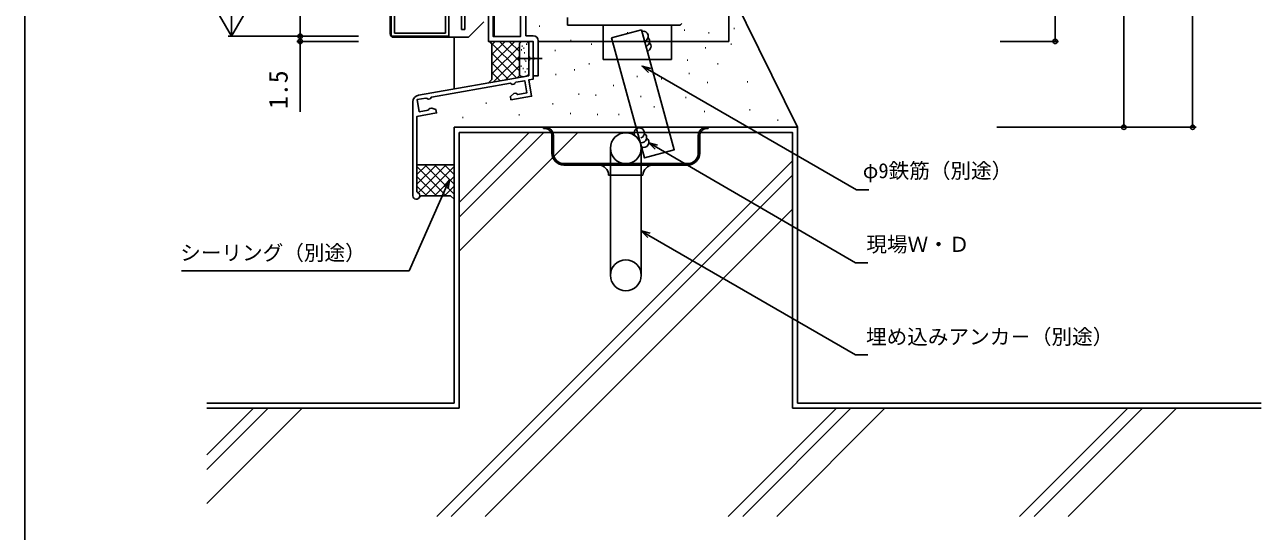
# Model space of a CAD drawing. Units: millimetres, scale not verified. Extents: x -437 to 438, y -681 to 678.
# Drawn here: x -436.8 to -76.8, y -223.5 to -76 of the extents above; entities that cross this region are included whole.
import ezdxf
from ezdxf.enums import TextEntityAlignment as Align

# ---------------------------------------------------------------- set-up
doc = ezdxf.new("R2010")
doc.units = ezdxf.units.MM
doc.header["$LTSCALE"] = 4
for name, color, linetype in [('0-2_YKK_11', 7, 'Continuous'), ('0-3_YKK_11E', 7, 'Continuous'), ('0-4_YKK_12', 2, 'Continuous'), ('0-5_YKK_13', 4, 'Continuous'), ('0-6_YKK_D', 6, 'Continuous'), ('0-7_YKK_ZWAK', 7, 'Continuous'), ('0-8_YSS_K', 3, 'Continuous'), ('0-9_YSS_KE', 3, 'Continuous')]:
    doc.layers.add(name, color=color, linetype=linetype)
doc.styles.add('ＭＳ ゴシック', font='')
doc.styles.get('ＭＳ ゴシック').set_extended_font_data('MS Gothic')

msp = doc.modelspace()

# ---------------------------------------------------------------- linework, layer by layer
at = {"layer": '0-2_YKK_11'}
for p, q in [((-290, -90.881), (-322.147, -96.549)), ((-323.8, -98.519), (-323.8, -125.84))]:
    msp.add_line(p, q, dxfattribs=at)
for points in [[(-328.9, -39.284), (-328.9, -71.384), (-330.1, -71.384), (-330.1, -79.384), (-313.3, -79.384), (-313.3, -49.184), (-298.3, -49.184), (-298.3, -72.584), (-298.6, -72.884)], [(-328.86, -72.36), (-329.1, -72.654), (-329.1, -78.484), (-314.3, -78.484), (-314.3, -49.084), (-317.1, -49.084)], [(-287.3, -80.751), (-287.3, -90.881), (-288.8, -90.881), (-288.8, -86.339), (-288.68, -86.156), (-288.68, -85.606), (-288.8, -85.422), (-288.8, -80.881), (-301.8, -80.881), (-301.8, -68.881), (-300.4, -68.881), (-300.4, -79.481), (-292.5, -79.481), (-292.5, -67.881), (-283, -67.549), (-283, -58.581)], [(-285.232, -69.258), (-290.87, -69.455), (-290.87, -79.251), (-288.8, -79.251)], [(-322.415, -124.917), (-322.6, -124.64), (-322.6, -102.721), (-316.906, -101.717), (-317.08, -100.733), (-318.301, -100.288), (-318.867, -100.388), (-319.114, -100.66), (-319.361, -100.932), (-321.94, -101.387), (-322.565, -97.841), (-319.986, -97.386), (-319.661, -97.558), (-319.336, -97.729), (-318.77, -97.629), (-318.405, -97.108), (-295.408, -93.053), (-294.887, -93.418), (-294.322, -93.318), (-294.075, -93.046), (-293.828, -92.774), (-291.248, -92.319), (-290.623, -95.864), (-293.202, -96.319), (-293.528, -96.148), (-293.853, -95.977), (-294.418, -96.077), (-295.414, -96.912), (-295.24, -97.897), (-289.233, -96.838), (-290.066, -92.111), (-288.8, -91.888), (-288.8, -80.881), (-290, -80.881), (-290, -85.21), (-289.857, -85.401), (-289.857, -86.36), (-290, -86.551), (-290, -90.881)]]:
    msp.add_lwpolyline(points, dxfattribs=at)
for centre, radius, start, end in [((-288.8, -80.751), 1.5, 0.00001, 89.99999), ((-321.8, -98.519), 2, 100.00034, 180.00009), ((-322.8, -125.84), 1, 179.99993, 67.38105)]:
    msp.add_arc(centre, radius, start, end, dxfattribs=at)
at = {"layer": '0-3_YKK_11E'}
for points in [[(-283, -58.581), (-283, -67.549), (-292.5, -67.881), (-292.5, -79.481), (-300.4, -79.481), (-300.4, -68.881), (-301.8, -68.881), (-301.8, -80.881), (-288.8, -80.881), (-288.8, -85.422), (-288.68, -85.606), (-288.68, -86.156), (-288.8, -86.339), (-288.8, -90.881), (-287.3, -90.881), (-287.3, -80.751)], [(-288.8, -79.251), (-290.87, -79.251), (-290.87, -69.455), (-285.232, -69.258)]]:
    msp.add_lwpolyline(points, dxfattribs=at)
msp.add_arc((-288.8, -80.751), 1.5, 0.00001, 89.99999, dxfattribs=at)
at = {"layer": '0-4_YKK_12'}
for p, q in [((-231.8, -65.381), (-231.8, -80.881)), ((-300.17, -69.513), (-300.17, -79.481)), ((-287.3, -80.881), (-231.8, -80.881))]:
    msp.add_line(p, q, dxfattribs=at)
at = {"layer": '0-5_YKK_13'}
for p, q in [((-308.63, -50.181), (-308.63, -77.381)), ((-330.4, -78.684), (-330.4, -71.384)), ((-307.307, -79.391), (-303.093, -75.177)), ((-278.734, -76.181), (-278.734, -73.881)), ((-268.375, -86.181), (-268.375, -76.181)), ((-246.389, -76.181), (-248.461, -76.181)), ((-248.461, -86.181), (-248.461, -76.181)), ((-308.014, -79.684), (-329.4, -79.684)), ((-293.826, -85.881), (-286.173, -85.881)), ((-248.461, -86.181), (-268.375, -86.181)), ((-285.8, -105.881), (-285.3, -105.881)), ((-285.8, -106.281), (-285.8, -105.881)), ((-285.8, -106.281), (-285.3, -106.281)), ((-285.3, -105.881), (-238.3, -105.881)), ((-238.3, -105.881), (-237.8, -105.881)), ((-238.3, -106.281), (-237.8, -106.281)), ((-237.8, -105.881), (-237.8, -106.281)), ((-283.3, -113.381), (-283.3, -108.281)), ((-282.9, -113.381), (-282.9, -108.281)), ((-240.7, -108.281), (-240.7, -113.381)), ((-240.3, -108.281), (-240.3, -113.381)), ((-266.3, -148.981), (-266.3, -111.981)), ((-257.3, -148.981), (-257.3, -111.981)), ((-269.8, -116.481), (-279.8, -116.481)), ((-269.8, -116.881), (-279.8, -116.881)), ((-269.8, -116.481), (-253.8, -116.481)), ((-253.8, -116.881), (-269.8, -116.881)), ((-243.8, -116.481), (-253.8, -116.481)), ((-243.8, -116.881), (-253.8, -116.881)), ((-266.8, -119.881), (-256.8, -119.881))]:
    msp.add_line(p, q, dxfattribs=at)
for points in [[(-308.63, -77.381), (-309.63, -77.381), (-309.63, -50.181)], [(-248.461, -76.181), (-268.375, -76.181), (-278.734, -76.181)]]:
    msp.add_lwpolyline(points, dxfattribs=at)
msp.add_circle((-261.8, -111.981), 4.5, dxfattribs=at)
for centre, radius, start, end in [((-329.4, -78.684), 1, 180, 270), ((-246.389, -75.181), 1, 269.99738, 329.99768), ((-308.014, -78.684), 1, 270, 315), ((-285.3, -108.281), 2.4, 0, 90), ((-285.3, -108.281), 2, 0, 90), ((-238.3, -108.281), 2.4, 90, 180), ((-238.3, -108.281), 2, 90, 180), ((-279.8, -113.381), 3.5, 180, 270), ((-279.8, -113.381), 3.1, 180, 270), ((-243.8, -113.381), 3.1, 270, 0), ((-243.8, -113.381), 3.5, 270, 0), ((-269.8, -119.881), 3, 0, 90), ((-253.8, -119.881), 3, 90, 180), ((-261.8, -148.981), 4.5, 0, 180), ((-261.8, -148.981), 4.5, 180, 0)]:
    msp.add_arc(centre, radius, start, end, dxfattribs=at)
at = {"layer": '0-6_YKK_D'}
for p, q in [((-96.799, -105.88), (-96.802, 513.494)), ((-136.8, -25.881), (-136.8, -80.881)), ((-116.8, -25.881), (-116.8, -105.881)), ((-356.6, -34.384), (-356.6, -79.384)), ((-376.6, -79.384), (-376.6, -67.26)), ((-376.6, -79.384), (-380.1, -73.322)), ((-376.6, -79.384), (-373.1, -73.322)), ((-356.6, -79.384), (-356.6, -76.834)), ((-339.6, -79.384), (-377.6, -79.384)), ((-339.6, -79.384), (-357.6, -79.384)), ((-339.6, -79.384), (-357.6, -79.384)), ((-339.6, -80.881), (-357.6, -80.881)), ((-356.6, -79.384), (-356.6, -80.881)), ((-356.6, -80.881), (-356.6, -101.401)), ((-152.8, -80.881), (-135.8, -80.881)), ((-153.8, -105.881), (-95.799, -105.88)), ((-153.8, -105.881), (-115.8, -105.881))]:
    msp.add_line(p, q, dxfattribs=at)
for points in [[(-255.181, -89.951), (-257.047, -88.084), (-254.497, -88.767)], [(-257.047, -88.084), (-254.839, -89.359), (-194.6, -124.138), (-191.05, -124.138)], [(-253.232, -112.29), (-255.095, -110.419), (-252.546, -111.108)], [(-255.095, -110.419), (-252.889, -111.699), (-194.904, -145.346), (-191.354, -145.346)], [(-313.13, -121.199), (-314.167, -123.528), (-324.914, -147.666), (-391.123, -147.666)], [(-314.792, -123.25), (-313.13, -121.199), (-313.543, -123.806)], [(-255.433, -137.945), (-257.3, -136.079), (-254.75, -136.762)], [(-257.3, -136.079), (-255.091, -137.354), (-194.904, -172.103), (-191.354, -172.103)]]:
    msp.add_lwpolyline(points, dxfattribs=at)
for centre in [(-356.6, -79.384), (-356.6, -79.384), (-356.6, -80.881), (-136.8, -80.881), (-116.8, -105.881), (-96.799, -105.88)]:
    msp.add_circle(centre, 0.637, dxfattribs=at)
at = {"layer": '0-7_YKK_ZWAK'}
msp.add_line((-436.8, 644), (-436.8, -681), dxfattribs=at)
at = {"layer": '0-8_YSS_K'}
for p, q in [((-231.8, -65.381), (-211.8, -105.881)), ((-287.06, -76.424), (-286.86, -76.424)), ((-265.963, -79.891), (-257.283, -77.513)), ((-261.447, -78.367), (-261.247, -78.367)), ((-244.843, -77.66), (-244.643, -77.66)), ((-237.777, -78.367), (-237.577, -78.367)), ((-230.359, -77.13), (-230.159, -77.13)), ((-311.8, -79.684), (-311.8, -94.724)), ((-301.799, -80.705), (-300.799, -81.705)), ((-301.39, -80.881), (-292.8, -89.471)), ((-300.799, -81.882), (-299.798, -80.881)), ((-300.799, -84.71), (-296.97, -80.881)), ((-300.799, -87.538), (-294.141, -80.881)), ((-300.799, -81.705), (-300.799, -91.961)), ((-300.799, -90.367), (-292.8, -82.367)), ((-298.561, -80.881), (-292.8, -86.642)), ((-295.733, -80.881), (-292.8, -83.814)), ((-292.904, -80.881), (-292.557, -81.228)), ((-292.8, -81.881), (-292.8, -90.182)), ((-292.094, -82.252), (-291.894, -82.252)), ((-292.006, -80.937), (-291.806, -80.937)), ((-291.8, -80.881), (-291, -80.881)), ((-290.779, -81.726), (-290.579, -81.726)), ((-290.735, -81.726), (-290.535, -81.726)), ((-290, -81.881), (-290, -90.041)), ((-277.874, -80.663), (-277.674, -80.663)), ((-271.869, -81.723), (-271.669, -81.723)), ((-238.661, -82.783), (-238.461, -82.783)), ((-231.242, -81.723), (-231.042, -81.723)), ((-300.799, -84.3), (-293.586, -91.513)), ((-300.301, -92.697), (-292.8, -85.196)), ((-292.313, -83.304), (-292.113, -83.304)), ((-292.138, -85.89), (-291.938, -85.89)), ((-291.568, -82.822), (-291.368, -82.822)), ((-291.436, -84.224), (-291.236, -84.224)), ((-291.305, -86.197), (-291.105, -86.197)), ((-282.467, -83.489), (-282.267, -83.489)), ((-243.96, -86.315), (-243.76, -86.315)), ((-300.799, -87.128), (-295.99, -91.937)), ((-300.799, -89.957), (-298.395, -92.361)), ((-296.867, -92.092), (-292.8, -88.024)), ((-292.401, -88.125), (-292.201, -88.125)), ((-291.743, -88.739), (-291.543, -88.739)), ((-291.217, -89.79), (-291.017, -89.79)), ((-290.998, -86.679), (-290.798, -86.679)), ((-290.604, -88.826), (-290.404, -88.826)), ((-276.815, -89.142), (-276.615, -89.142)), ((-272.575, -87.375), (-272.375, -87.375)), ((-235.128, -87.375), (-234.928, -87.375)), ((-300.799, -91.961), (-301.799, -92.961)), ((-293.433, -91.486), (-292.652, -90.705)), ((-290.826, -91.026), (-291.626, -91.167)), ((-282.29, -90.555), (-282.09, -90.555)), ((-258.621, -91.085), (-258.421, -91.085)), ((-251.555, -91.791), (-251.355, -91.791)), ((-243.43, -90.202), (-243.23, -90.202)), ((-238.131, -92.851), (-237.931, -92.851)), ((-226.473, -92.674), (-226.273, -92.674)), ((-275.578, -96.207), (-275.378, -96.207)), ((-270.632, -96.561), (-270.432, -96.561)), ((-265.51, -93.734), (-265.31, -93.734)), ((-257.561, -96.914), (-257.361, -96.914)), ((-302.564, -98.914), (-302.364, -98.914)), ((-283.174, -99.033), (-282.974, -99.033)), ((-253.675, -99.917), (-253.475, -99.917)), ((-244.464, -97.223), (-244.264, -97.223)), ((-225.766, -100.8), (-225.566, -100.8)), ((-309.332, -103), (-309.132, -103)), ((-292.974, -102.296), (-292.774, -102.296)), ((-278.051, -101.86), (-277.851, -101.86)), ((-270.102, -102.213), (-269.902, -102.213)), ((-263.92, -102.213), (-263.72, -102.213)), ((-238.965, -101.309), (-238.765, -101.309)), ((-217.671, -103.846), (-217.471, -103.846)), ((-310.3, -107.381), (-310.3, -187.681)), ((-289.907, -107.381), (-310.3, -127.773)), ((-285.664, -107.381), (-310.3, -132.016)), ((-275.765, -107.381), (-310.3, -141.915)), ((-322.6, -119.668), (-319.77, -116.839)), ((-322.6, -117.353), (-314.114, -125.839)), ((-322.599, -122.496), (-316.942, -116.839)), ((-322.268, -124.993), (-314.113, -116.839)), ((-320.285, -116.839), (-311.8, -125.324)), ((-320.285, -125.839), (-311.8, -117.353)), ((-317.457, -116.839), (-311.8, -122.496)), ((-213.3, -115.626), (-316.867, -219.193)), ((-314.629, -116.839), (-311.8, -119.668)), ((-322.599, -120.182), (-316.942, -125.839)), ((-317.456, -125.839), (-311.8, -120.182)), ((-213.3, -119.869), (-312.624, -219.193)), ((-322.599, -123.01), (-319.771, -125.839)), ((-321.383, -125.839), (-322.383, -126.839)), ((-321.383, -125.839), (-312.8, -125.839)), ((-314.628, -125.839), (-311.8, -123.01)), ((-312.8, -125.839), (-311.8, -126.839)), ((-213.3, -129.768), (-302.725, -219.193)), ((-370.207, -187.681), (-383.795, -201.269)), ((-365.965, -187.681), (-383.795, -205.512)), ((-356.065, -187.681), (-383.795, -215.411)), ((-310.3, -187.681), (-383.795, -187.681)), ((-200.502, -187.681), (-232.014, -219.193)), ((-196.259, -187.681), (-227.771, -219.193)), ((-186.36, -187.681), (-217.872, -219.193)), ((-213.3, -187.681), (-76.799, -187.681)), ((-115.649, -187.681), (-147.161, -219.193)), ((-111.406, -187.681), (-142.919, -219.193)), ((-101.507, -187.681), (-133.019, -219.193))]:
    msp.add_line(p, q, dxfattribs=at)
for points in [[(-265.963, -79.891), (-260.248, -100.753), (-256.402, -114.791), (-247.722, -112.413), (-257.283, -77.513)], [(-310.3, -107.381), (-213.3, -107.381), (-213.3, -187.681)], [(-311.8, -126.839), (-311.8, -116.839), (-322.6, -116.839)]]:
    msp.add_lwpolyline(points, dxfattribs=at)
for centre, radius, start, end in [((-256.761, -79.419), 1.5, 285.32208, 105.32208), ((-291.8, -81.881), 1, 90, 180), ((-291, -81.881), 1, 0, 90), ((-256.364, -80.866), 1.5, 285.32208, 45.32208), ((-255.968, -82.312), 1.5, 285.32208, 45.32208), ((-291.8, -90.182), 1, 180, 279.99996), ((-291, -90.041), 1, 279.99996, 0), ((-257.898, -107.557), 1.5, 290.10505, 210.22431), ((-257.242, -108.905), 1.5, 267.40412, 55.93943), ((-256.586, -110.254), 1.5, 241.47093, 55.93943)]:
    msp.add_arc(centre, radius, start, end, dxfattribs=at)
at = {"layer": '0-9_YSS_KE'}
for p, q in [((-311.8, -105.881), (-311.8, -186.181)), ((-311.8, -105.881), (-211.8, -105.881)), ((-211.8, -105.881), (-211.8, -186.181)), ((-311.8, -186.181), (-383.795, -186.181)), ((-211.8, -186.181), (-76.799, -186.181))]:
    msp.add_line(p, q, dxfattribs=at)

# ---------------------------------------------------------------- texts
at = {"layer": '0-6_YKK_D', "style": 'ＭＳ ゴシック'}
msp.add_text('1.5', height=5.499, rotation=90, dxfattribs=at).set_placement((-358.6, -100.552), align=Align.BOTTOM_LEFT)
for s, p in [('φ9鉄筋（別途）', (-192.823, -122.047)), ('シーリング（別途）', (-391.532, -145.95)), ('現場Ｗ・Ｄ', (-191.763, -143.494)), ('埋め込みアンカ－（別途）', (-191.865, -170.387))]:
    msp.add_text(s, height=4.399, dxfattribs=at).set_placement(p, align=Align.BOTTOM_LEFT)

doc.saveas('drawing.dxf')
